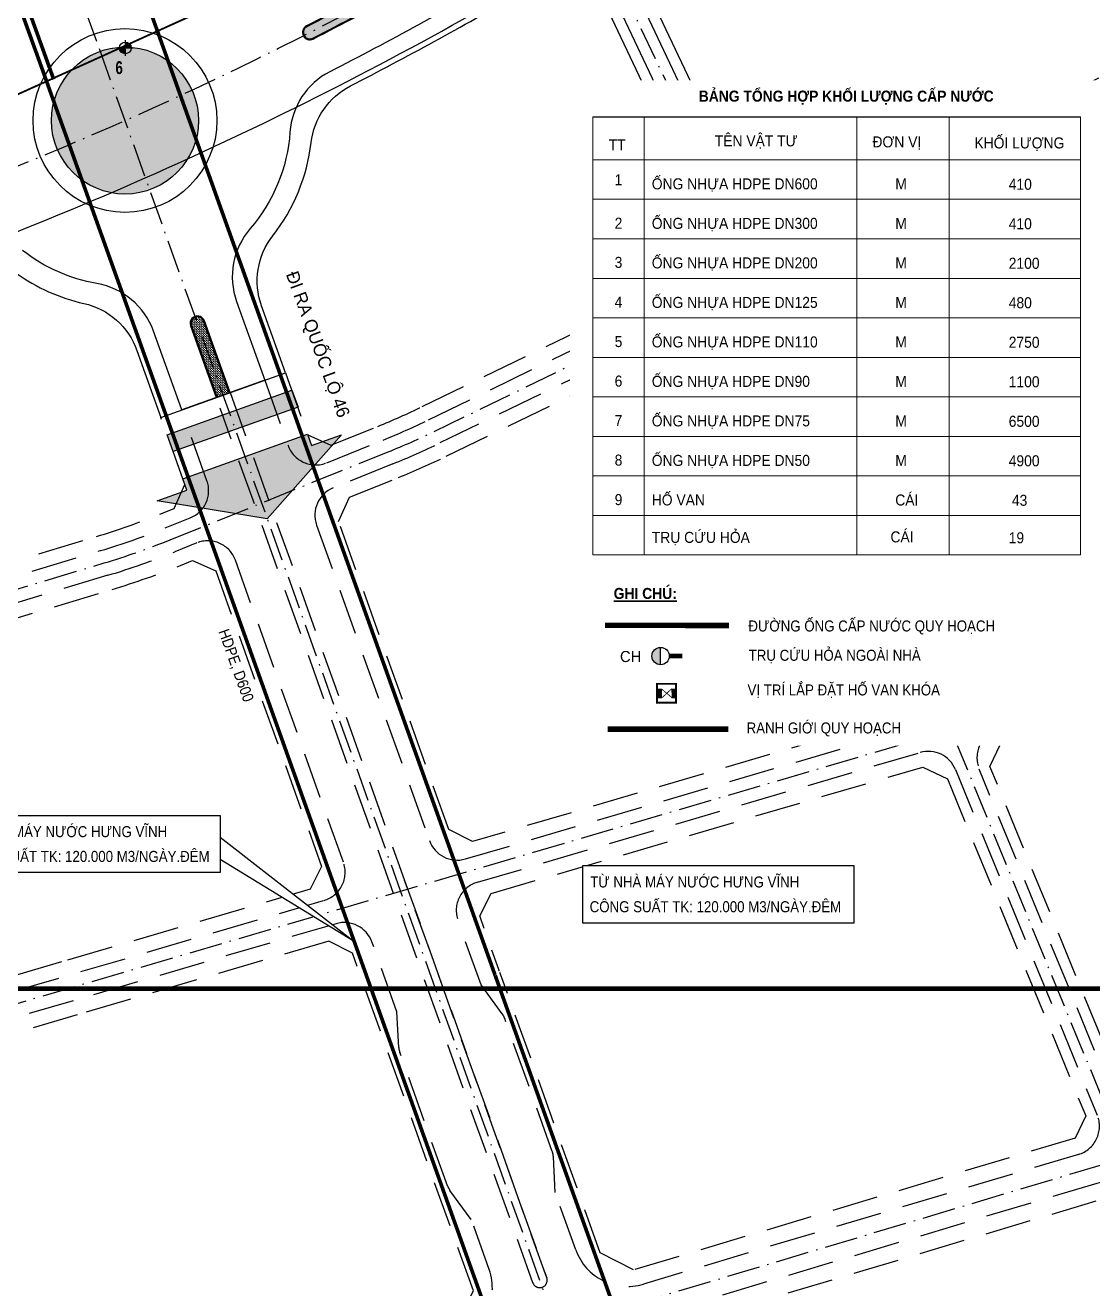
# Model space of a CAD drawing. Header units: metres. Extents: x 566631 to 574417, y 2062953 to 2068466.
# Drawn here: x 568712.3 to 569002.7, y 2065749.5 to 2066093.2 of the extents above; entities that cross this region are included whole.
import ezdxf

# ---------------------------------------------------------------- set-up
doc = ezdxf.new("R2010")
doc.units = ezdxf.units.M
for name, pattern in [('ACAD_ISO10W100', [18.5, 12, -3, 0.5, -3]), ('DASHED2', [9.525, 6.35, -3.175]), ('HIDDEN', [0.375, 0.25, -0.125])]:
    doc.linetypes.add(name, pattern=pattern)
for name, color, linetype in [('BoThamCo', 94, 'CONTINUOUS'), ('cap nuoc', 5, 'CONTINUOUS'), ('ghi_chu', 7, 'CONTINUOUS'), ('hacth sdd', 8, 'CONTINUOUS'), ('hatchViaHe+LogDg', 129, 'CONTINUOUS'), ('Khung ban ve', 7, 'CONTINUOUS'), ('LogDg', 7, 'CONTINUOUS'), ('LogDg phu', 7, 'CONTINUOUS'), ('QH', 7, 'CONTINUOUS'), ('RANHGIOI', 2, 'HIDDEN'), ('TimDg', 222, 'CONTINUOUS'), ('ViaHeS', 32, 'CONTINUOUS'), ('ViaHeSphu', 32, 'CONTINUOUS')]:
    doc.layers.add(name, color=color, linetype=linetype)
doc.styles.add('ARIALB', font='VHARIALB.ttf', dxfattribs={"width": 0.75})
doc.styles.add('avantH', font='VHAVAN.ttf', dxfattribs={"height": 10})
doc.styles.add('CHUIN', font='VHARIALB.ttf')
doc.styles.add('DIADANH1', font='VHAVAN.ttf', dxfattribs={"height": 2})
doc.styles.add('Dung', font='VHARIAL.ttf')
doc.styles.add('phu', font='VHAVAN.ttf')
doc.styles.add('text', font='VHARIALN.ttf')
doc.linetypes.add('CN', pattern='A,22.92635,-1.427933,["cn",text,S=7,R=0,X=0,Y=-3.227539],-12.720089,24.170558', length=61.24493)
pattern_1 = [(0, (568124.4922, 2065856.43456), (0.3175, 0.3175), [0.15875, -0.47625]), (90, (568124.5716, 2065856.3552), (-0.3175, 0.3175), [0.15875, -0.47625])]

# ---------------------------------------------------------------- blocks, each defined once
blk = doc.blocks.new('moc')
at = {"layer": 'QH', "linetype": 'Continuous'}
h = blk.add_hatch(color=7, dxfattribs=at)
h.paths.add_polyline_path([(0, 0), (0.53, 0, 0.414214), (0, 0.53)])
h.paths.add_polyline_path([(-0.53, 0, 0.414214), (0, -0.53), (0, 0)])
for p, q in [((0, 0.71), (0, -0.71)), ((-0.71, 0), (0.71, 0))]:
    blk.add_line(p, q, dxfattribs=at)
blk.add_circle((0, 0), 0.529, dxfattribs=at)
blk = doc.blocks.new('HVD')
at = {"layer": 'cap nuoc', "color": 2, "lineweight": 0, "const_width": 1.98}
for points in [[(0.05, 1.12), (0.03, 1.8)], [(0.03, -1.9), (0.03, -1.05)]]:
    blk.add_lwpolyline(points, dxfattribs=at)
at = {"layer": 'cap nuoc', "color": 2, "lineweight": 0, "const_width": 0.397}
blk.add_lwpolyline([(1.97, -2.05), (1.98, 1.92), (-1.99, 1.93), (-2, -2.04)], close=True, dxfattribs=at)
at = {"layer": 'cap nuoc', "color": 2, "linetype": 'Continuous', "lineweight": 0, "const_width": 0.171}
for points in [[(-0.99, 1.07), (0.99, -1.07)], [(0.94, 1.11), (-0.94, -1.11)], [(1.02, 1.11), (-0.91, 1.07)], [(0.99, -1.07), (-0.94, -1.11)]]:
    blk.add_lwpolyline(points, dxfattribs=at)

msp = doc.modelspace()

# ---------------------------------------------------------------- hatches: boundary and pattern name
at = {"layer": 'hacth sdd'}
h = msp.add_hatch(dxfattribs=at)
h.set_pattern_fill('CROSS', color=64, scale=0.05, style=0)
h.set_pattern_definition(pattern_1)
edge = h.paths.add_edge_path()
edge.add_arc((568970.73, 2066194.73), 1.75, 300.1574, 480.1574)
edge.add_line((568969.85, 2066196.24), (568836.07, 2066118.51))
edge.add_arc((568334.57, 2066981.65), 998.25, 297.07456, 300.15744, ccw=False)
edge.add_arc((568789.72, 2066091.23), 1.75, 117.0746, 297.0736)
edge.add_arc((568334.57, 2066981.65), 1001.75, 297.07455, 300.15744)
edge.add_line((568837.83, 2066115.49), (568971.61, 2066193.21))
h = msp.add_hatch(dxfattribs=at)
h.set_pattern_fill('CROSS', color=64, scale=0.05, style=0)
h.set_pattern_definition(pattern_1)
edge = h.paths.add_edge_path()
edge.add_arc((568739.44, 2066067.27), 20, 0, 360)
h = msp.add_hatch(dxfattribs=at)
h.set_pattern_fill('CROSS', color=64, scale=0.05, style=0)
h.set_pattern_definition([(0, (568757.52588, 2065991.9924), (0.3175, 0.3175), [0.15875, -0.47625]), (90, (568757.60526, 2065991.91304), (-0.3175, 0.3175), [0.15875, -0.47625])])
edge = h.paths.add_edge_path()
edge.add_line((568764.51, 2065991.99), (568767.81, 2065993.17))
edge.add_line((568767.81, 2065993.17), (568760.82, 2066012.71))
edge.add_arc((568759.17, 2066012.12), 1.75, 19.6832, 199.6832)
edge.add_line((568757.53, 2066011.53), (568764.51, 2065991.99))
at = {"layer": 'hatchViaHe+LogDg'}
for points in [[(568881.2, 2066061.21), (568902.56, 2066072.16), (568904.1, 2066069.27), (568882.7, 2066058.29)], [(568907.45, 2066062.67), (568912.55, 2066065.29), (568901.21, 2066048.44), (568880.96, 2066049.09), (568886.05, 2066051.7), (568885.06, 2066053.64), (568906.46, 2066064.61)], [(568750.9, 2065981.81), (568784.8, 2065993.94), (568786.52, 2065989.34), (568752.55, 2065977.19)], [(568790.22, 2065978.88), (568798.31, 2065981.77), (568778.16, 2065958.92), (568748.17, 2065963.83), (568756.25, 2065966.73), (568755.15, 2065969.81), (568789.12, 2065981.96)]]:
    msp.add_hatch(color=158, dxfattribs=at).paths.add_polyline_path(points)
at = {"layer": 'LogDg'}
h = msp.add_hatch(dxfattribs=at)
h.set_pattern_fill('ANGLE', color=256, style=0)
h.set_pattern_definition([(0, (568007.678, 2065792.737), (0, 6.985), [5.08, -1.905]), (90, (568007.678, 2065792.737), (-6.985, 4e-16), [5.08, -1.905])])
edge = h.paths.add_edge_path()
edge.add_arc((568759.17, 2066012.12), 2, 19.6834, 199.6826)
edge.add_arc((568759.17, 2066012.12), 2, 19.6832, 199.6828, ccw=False)

# ---------------------------------------------------------------- linework, layer by layer
at = {"layer": 'BoThamCo'}
for points in [[(568971.61, 2066193.21, 1), (568969.85, 2066196.24), (568836.07, 2066118.51, -0.013452), (568788.92, 2066092.79, 0.999991), (568790.52, 2066089.67, 0.013452), (568837.83, 2066115.49)], [(568764.51, 2065991.99), (568767.81, 2065993.17), (568760.82, 2066012.71, 1), (568757.53, 2066011.53)]]:
    msp.add_lwpolyline(points, format="xyb", close=True, dxfattribs=at)
msp.add_circle((568739.44, 2066067.27), 20, dxfattribs=at)
at = {"layer": 'cap nuoc', "color": 7, "linetype": 'CN', "ltscale": 0.15}
msp.add_lwpolyline([(568760.1, 2066058.5, 1, 1, 0), (568747.28, 2066094.34, 1, 1, 0), (568622.21, 2066440.14, 0, 0, 0)], format="xyseb", dxfattribs=at)
at = {"layer": 'cap nuoc', "color": 7, "linetype": 'CN', "ltscale": 0.15, "const_width": 1}
msp.add_lwpolyline([(568729.84, 2066045.14), (568716.23, 2066083.17), (568590.99, 2066429.44)], dxfattribs=at)
at = {"layer": 'cap nuoc', "color": 5, "linetype": 'Continuous', "ltscale": 0.5, "const_width": 1}
msp.add_lwpolyline([(568720.04, 2066078.46), (568718.11, 2066083.85), (568592.87, 2066430.12)], dxfattribs=at)
at = {"layer": 'cap nuoc', "color": 8, "linetype": 'CN', "ltscale": 0.15, "const_width": 1}
msp.add_lwpolyline([(569107.72, 2064876.71), (569114.56, 2065003.37, 0.115108), (569092.03, 2065130.63), (568760.61, 2066057.09), (568760.1, 2066058.5)], format="xyb", dxfattribs=at)
at = {"layer": 'cap nuoc', "color": 8, "linetype": 'CN', "ltscale": 0.15}
msp.add_lwpolyline([(569074.77, 2064878.49, 1, 1, 0), (569081.61, 2065005.15, 1, 1, 0.11609), (569061.3, 2065118.54, 1, 1, 0), (568730.34, 2066043.73, 1, 1, 0), (568729.84, 2066045.14, 1, 1, 0)], format="xyseb", dxfattribs=at)
at = {"layer": 'Khung ban ve', "const_width": 1.2}
msp.add_lwpolyline([(567973.93, 2066641.11), (569223.93, 2066641.11), (569223.93, 2065831.11), (567973.93, 2065831.11)], close=True, dxfattribs=at)
at = {"layer": 'LogDg'}
for points in [[(568971.73, 2066193, 1), (568969.72, 2066196.46), (568835.94, 2066118.73, -0.013452), (568788.81, 2066093.01, 0.999992), (568790.63, 2066089.45, 0.013452), (568837.95, 2066115.27)], [(568764.28, 2065991.91), (568768.05, 2065993.26), (568761.06, 2066012.79, 1.000002), (568757.29, 2066011.45)]]:
    msp.add_lwpolyline(points, format="xyb", close=True, dxfattribs=at)
for points in [[(569015.58, 2066141.93), (568994.21, 2066184.66, 0.432664), (568983.03, 2066188), (568875.55, 2066125.55, 0.389772), (568872.34, 2066115.21), (568891.58, 2066074.57), (568886.16, 2066072), (568867.71, 2066110.96, 0.439085), (568856.46, 2066114.46), (568842.98, 2066106.62, -0.013452), (568795.18, 2066080.55, 0.262926), (568784.33, 2066064.13, -0.162068), (568773.5, 2066037.86, 0.270323), (568769.8, 2066018.04), (568777.46, 2065996.62), (568754.86, 2065988.54), (568747.2, 2066009.96, 0.270325), (568731.78, 2066022.93)], [(568731.78, 2066022.93, -0.124666), (568711.59, 2066031.93, 0.262937)]]:
    msp.add_lwpolyline(points, format="xyb", dxfattribs=at)
at = {"layer": 'LogDg', "ltscale": 0.75}
for points in [[(568881.2, 2066061.21), (568902.56, 2066072.16), (568904.1, 2066069.27), (568882.7, 2066058.29)], [(568907.45, 2066062.67), (568912.55, 2066065.29), (568901.21, 2066048.44), (568880.96, 2066049.09), (568886.05, 2066051.7), (568885.06, 2066053.64), (568906.46, 2066064.61)], [(568750.9, 2065981.81), (568784.8, 2065993.94), (568786.52, 2065989.34), (568752.55, 2065977.19)], [(568790.22, 2065978.88), (568798.31, 2065981.77), (568778.16, 2065958.92), (568748.17, 2065963.83), (568756.25, 2065966.73), (568755.15, 2065969.81), (568789.12, 2065981.96)]]:
    msp.add_lwpolyline(points, close=True, dxfattribs=at)
at = {"layer": 'LogDg'}
msp.add_circle((568739.44, 2066067.27), 25, dxfattribs=at)
at = {"layer": 'LogDg phu', "linetype": 'HIDDEN', "ltscale": 50}
for points in [[(568961.5, 2066053.56), (569033.29, 2066088.42, 0.417637), (569036.95, 2066099.2), (569015.58, 2066141.93)], [(568965.1, 2066047.53), (569036.98, 2066082.43, -0.399454), (569047.48, 2066079.09), (569079.38, 2066021.08, -0.015745), (569087.83, 2066004.5), (569102.09, 2065974.2, -0.008029), (569105.99, 2065965.55), (569106.97, 2065963.27, -0.395531), (569102.8, 2065951.69), (569091.72, 2065946.03, -0.046747), (569057.65, 2065932.48), (569005.95, 2065917.34), (568972.71, 2065907.6, -0.383951), (568963.06, 2065912.24), (568928.06, 2065997.52), (568919.12, 2066016.39, -0.411314), (568922.86, 2066027.01), (568965.1, 2066047.53)], [(568891.58, 2066074.57), (568909.28, 2066037.18, 0.417119), (568920.01, 2066033.41), (568961.5, 2066053.56)], [(568777.46, 2065996.62), (568783.81, 2065978.89, 0.425903), (568794.33, 2065974.16), (568809.71, 2065980.36, 0.017204), (568822.06, 2065985.85), (568900.22, 2066023.8, 0.411314), (568903.95, 2066034.42), (568886.16, 2066072)], [(568768.05, 2065993.26), (568815.51, 2065860.57), (568854.19, 2065752.45, -1.014621), (568850.4, 2065751.15, 1.014621), (568854.19, 2065752.45), (568815.51, 2065860.57)], [(568550.92, 2065938.98), (568560.61, 2065906.88, 0.41385), (568570.57, 2065901.53), (568732.8, 2065950.27, 0.022858), (568750.39, 2065956.44), (568757.2, 2065959.19, 0.40262), (568761.74, 2065969.3), (568755.64, 2065986.37)], [(568591.6, 2065804.21, 0.411844), (568601.51, 2065798.84), (568793.6, 2065855.12, 0.431462), (568798.88, 2065865.49), (568769.5, 2065947.63, 0.425903), (568758.97, 2065952.36), (568753.01, 2065949.95, -0.022858), (568734.81, 2065943.56), (568572.61, 2065894.83, 0.414577), (568567.26, 2065884.86), (568591.6, 2065804.21)], [(569094.9, 2065939.79), (569105.5, 2065945.21, -0.433147), (569116.48, 2065941.25), (569158.89, 2065843.06, -0.449168), (569153.83, 2065832.22), (569044.24, 2065799.54), (569020.06, 2065792.33, -0.385327), (569010.37, 2065796.96), (568971.84, 2065890.84, -0.445138), (568976.99, 2065901.56), (569008.4, 2065910.76), (569059.62, 2065925.77, 0.046747), (569094.9, 2065939.79)], [(568856.52, 2065775.61), (568855.99, 2065785.38, 0.07245), (568855.71, 2065786.79), (568842.75, 2065823.01, 0.072993), (568842.07, 2065824.29), (568836.31, 2065832.1), (568830.03, 2065849.68, -0.431462), (568835.31, 2065860.05), (568955.76, 2065895.34, -0.383951), (568965.41, 2065890.7), (569003.98, 2065796.71, -0.443702), (568998.87, 2065786.01), (568880.5, 2065750.71, -0.398562), (568862.09, 2065760.04), (568856.52, 2065775.61)], [(568875.25, 2065723.26), (568922.89, 2065590.07, 0.415478), (568933.15, 2065585.25), (569062.51, 2065632.15, 0.426443), (569067.18, 2065642.71), (569013.52, 2065773.47, 0.385327), (569003.83, 2065778.1), (568885.09, 2065742.69, 0.430041), (568875.25, 2065723.26)]]:
    msp.add_lwpolyline(points, format="xyb", dxfattribs=at)
for points in [[(568812.32, 2065973.87), (568796.1, 2065967.33, 0.40262), (568791.56, 2065957.21), (568822.27, 2065871.37, 0.397173), (568832.05, 2065866.39), (568951.48, 2065901.38, 0.445138), (568956.63, 2065912.09), (568922.57, 2065995.1), (568913.79, 2066013.63, 0.417119), (568903.07, 2066017.4), (568825.12, 2065979.55, -0.017204)], [(568814.22, 2065813.71, -0.072993), (568813.93, 2065815.14), (568813.43, 2065824.83), (568806.64, 2065843.8, 0.397173), (568796.86, 2065848.78), (568725.32, 2065827.82), (568603.65, 2065792.18, 0.416587), (568598.24, 2065782.19), (568610.03, 2065743.13), (568627.96, 2065683.72, 0.413247), (568637.9, 2065678.37), (568689.05, 2065693.62), (568828.68, 2065735.26, 0.430041), (568838.52, 2065754.69), (568833.64, 2065768.33), (568827.85, 2065776.23, -0.07245), (568827.17, 2065777.5)]]:
    msp.add_lwpolyline(points, format="xyb", close=True, dxfattribs=at)
msp.add_lwpolyline([(568850.42, 2065751.1), (568765.31, 2065989.02)], dxfattribs=at)
at = {"layer": 'RANHGIOI', "color": 1, "ltscale": 9, "const_width": 0.5}
msp.add_lwpolyline([(568149.91, 2066112.2, -0.11987), (568174.78, 2066045.3), (568189.56, 2065919.75), (568193.01, 2065898.42), (568198.21, 2065900.06), (568647, 2066050.67, 0.050684), (568827.91, 2066132.56), (568998.8, 2066231.85), (569157.48, 2066320.4, 0.006594)], format="xyb", dxfattribs=at)
at = {"layer": 'TimDg', "linetype": 'ACAD_ISO10W100', "ltscale": 0.75}
for points in [[(569091.24, 2064877.6), (569098.08, 2065004.26, 0.115576), (569076.66, 2065124.59), (568731.76, 2066088.76), (568594.34, 2066468.69), (568350.74, 2067214.65), (568115.14, 2067803)], [(569579.46, 2066552.49), (569316.69, 2066388.63, -0.012156), (569316.48, 2066388.51), (569007.71, 2066216.21), (568836.95, 2066117, -0.050684), (568652.73, 2066033.61), (568203.78, 2065882.94), (567811.81, 2065759.32)], [(568558.18, 2065894.15), (568733.8, 2065946.92, 0.022858), (568751.7, 2065953.2), (568811.02, 2065977.12, 0.017204), (568823.59, 2065982.7), (569064.38, 2066099.63, 0.01782), (569076.97, 2066106.31), (569234.22, 2066197.05)], [(569278.83, 2065059.66), (569264.53, 2065093.53, -0.021018), (569255.7, 2065117.14), (569137.3, 2065479.75), (568925.31, 2065996.31), (568861.44, 2066131.23)], [(568224.63, 2065550.43), (568690.68, 2065689.41), (569163.46, 2065830.39, 0.047791), (569189.97, 2065841.15), (569267.15, 2065881.41, 0.046673), (569282.8, 2065891.53), (569302.76, 2065907.26, -0.084944), (569332.4, 2065923.37), (569436.46, 2065958.83), (569480.1, 2065972.2, 0.05582), (569520.95, 2065989.9), (569558.97, 2066011.68), (569577.99, 2066023.76, 0.043511), (569593.45, 2066035.58), (569606.64, 2066047.63, -0.03515), (569617.36, 2066055.69), (569692.66, 2066104.14)], [(569408.66, 2066103.84), (569093.31, 2065942.91, -0.046747), (569058.63, 2065929.12), (568564.18, 2065784.26), (568255.9, 2065693.94)]]:
    msp.add_lwpolyline(points, format="xyb", dxfattribs=at)
at = {"layer": 'ViaHeS', "elevation": 0}
msp.add_lwpolyline([(568866.1, 2066107.36), (568883.45, 2066070.72), (568894.29, 2066075.86), (568876.51, 2066113.41)], dxfattribs=at)
msp.add_lwpolyline([(568709.86, 2066025.73, 0.09975), (568728.25, 2066017.52, -0.256949), (568742.7, 2066004.74), (568749.21, 2065986.52), (568783.11, 2065998.64), (568776.59, 2066016.87, -0.256949), (568779.65, 2066035.9, 0.136918), (568790.09, 2066061.26, -0.249193), (568800.79, 2066076.68, 0.012659), (568845.99, 2066101.43)], format="xyb", dxfattribs=at)
at = {"layer": 'ViaHeS'}
msp.add_circle((568739.44, 2066067.27), 20, dxfattribs=at)
at = {"layer": 'ViaHeSphu', "linetype": 'HIDDEN', "ltscale": 50}
for points in [[(568959.44, 2066057.01), (569030.23, 2066091.39), (569032.5, 2066098.04), (569011.55, 2066139.92)], [(568894.29, 2066075.86), (568911.59, 2066039.33), (568918.22, 2066036.99), (568959.44, 2066057.01)], [(568687.76, 2065697.93), (568829.87, 2065740.31), (568834.22, 2065748.9), (568801.36, 2065840.73), (568794.88, 2065844.03), (568726.47, 2065823.99), (568607.63, 2065789.17), (568604.27, 2065782.98), (568615.96, 2065744.24), (568633.27, 2065686.9), (568639.5, 2065683.54), (568685.82, 2065697.35), (568758.08, 2065718.9)]]:
    msp.add_lwpolyline(points, dxfattribs=at)
for points in [[(569089.9, 2065949.59, -0.046747), (569056.52, 2065936.32), (569004.87, 2065921.19), (568971.96, 2065911.55), (568965.26, 2065914.77), (568930.8, 2065998.74), (568922.28, 2066016.73), (568924.64, 2066023.43), (568967.15, 2066044.08), (569039, 2066078.97), (569043.14, 2066077.65), (569075.44, 2066018.91, -0.015745), (569083.76, 2066002.59), (569098.02, 2065972.28, -0.008029), (569101.86, 2065963.76), (569102.73, 2065961.74), (569100.26, 2065954.88), (569089.9, 2065949.59)], [(568783.11, 2065998.64), (568789.15, 2065981.77), (568795.47, 2065978.93), (568808.21, 2065984.07, 0.017204), (568820.32, 2065989.44), (568898.43, 2066027.38), (568900.79, 2066034.08), (568883.45, 2066070.72)], [(568813.82, 2065970.16, 0.017204), (568826.87, 2065975.95), (568904.85, 2066013.82), (568911.49, 2066011.49), (568919.82, 2065993.89), (568953.69, 2065911.37), (568950.79, 2065905.34), (568834.03, 2065871.13), (568827.54, 2065874.44), (568797.57, 2065958.22), (568800.52, 2065964.8), (568813.82, 2065970.16)], [(568556.67, 2065940.71), (568566.07, 2065909.57), (568572.3, 2065906.22), (568731.65, 2065954.1, 0.022858), (568748.89, 2065960.15), (568752.78, 2065961.72), (568755.73, 2065968.3), (568749.21, 2065986.52)], [(568764.16, 2065944.75), (568792.94, 2065864.3), (568789.82, 2065858.18), (568722.15, 2065838.36), (568603.29, 2065803.53), (568597.05, 2065806.91), (568573.29, 2065885.64), (568576.63, 2065891.86), (568735.96, 2065939.73, 0.022858), (568754.5, 2065946.24), (568757.84, 2065947.58), (568764.16, 2065944.75)], [(569096.72, 2065936.23), (569106.22, 2065941.08), (569112.66, 2065938.76), (569154.34, 2065842.25), (569151.53, 2065836.23), (569043.04, 2065803.88), (569019.08, 2065796.73), (569012.39, 2065799.93), (568974.79, 2065891.56), (568977.69, 2065897.59), (569009.4, 2065906.89), (569060.74, 2065921.93, 0.046747), (569096.72, 2065936.23)]]:
    msp.add_lwpolyline(points, format="xyb", dxfattribs=at)
for points in [[(569000.83, 2065796.48), (568997.94, 2065790.43), (568877.83, 2065754.61), (568868.77, 2065759.2), (568835.97, 2065850.87), (568839.09, 2065856.99), (568956.51, 2065891.39), (568963.21, 2065888.17)], [(569011.5, 2065770.5), (569064.49, 2065641.37), (569061.69, 2065635.04), (568934.93, 2065589.08), (568928.55, 2065592.08), (568879.55, 2065729.05), (568883.9, 2065737.64), (569004.81, 2065773.69)]]:
    msp.add_lwpolyline(points, close=True, dxfattribs=at)

# ---------------------------------------------------------------- block references
at = {"layer": 'QH', "xscale": 3, "yscale": 3, "zscale": 3}
msp.add_blockref('moc', (568739.53, 2066087.03), dxfattribs=at)

# ---------------------------------------------------------------- texts
at = {"layer": 'cap nuoc', "color": 0, "style": 'phu', "width": 0.9}
msp.add_text('hdpe, d600', height=3, rotation=289.6833, dxfattribs=at).set_placement((568764.83, 2065928.28))
at = {"layer": 'ghi_chu', "style": 'avantH'}
msp.add_text('®i ra quèc lé 46', height=3.5, rotation=290, dxfattribs=at).set_placement((568783.16, 2066025.49, 0))
at = {"layer": 'QH', "style": 'ARIALB', "width": 0.75}
msp.add_text('6', height=3.5, dxfattribs=at).set_placement((568736.83, 2066079.91, -2.25))

# ---------------------------------------------------------------- next in the draw order: wipeouts: each hides what was drawn before it
at = {"color": 3}
for points in [[(568860.52, 2065897.23), (568860.52, 2066078.19), (569007.14, 2066078.19), (569007.14, 2065897.23)], [(568691.36, 2065862.73), (568691.36, 2065878.17), (568765.34, 2065878.17), (568765.34, 2065872.3), (568801.81, 2065843.93), (568765.34, 2065866.23), (568765.34, 2065862.73)], [(568937.86, 2065849.04), (568937.86, 2065864.48), (568863.88, 2065864.48), (568863.88, 2065858.61), (568839.94, 2065834.5), (568863.88, 2065852.54), (568863.88, 2065849.04)]]:
    msp.add_wipeout(points, dxfattribs=at).dxf.layer = 'cap nuoc'

# ---------------------------------------------------------------- next in the draw order: hatches: boundary and pattern name
at = {"layer": 'cap nuoc'}
msp.add_hatch(color=1, dxfattribs=at).paths.add_polyline_path([(568885.17, 2065923.95, 0.414214), (568882.8, 2065921.59, 0.414214), (568885.17, 2065919.22)])

# ---------------------------------------------------------------- next in the draw order: linework, layer by layer
at = {"layer": 'cap nuoc', "color": 7, "linetype": 'Continuous', "lineweight": 18}
for p, q in [((568866.73, 2066068.29), (568866.73, 2065949.11)), ((568999.46, 2065949.11), (568999.46, 2066068.29)), ((568866.73, 2066056.59), (568999.46, 2066056.58)), ((568866.73, 2066045.84), (568999.46, 2066045.84)), ((568866.73, 2066035.09), (568999.46, 2066035.09)), ((568866.73, 2066024.34), (568999.46, 2066024.34)), ((568866.73, 2066013.59), (568999.46, 2066013.59)), ((568866.73, 2066002.85), (568999.46, 2066002.84)), ((568866.73, 2065992.1), (568999.46, 2065992.1)), ((568866.73, 2065981.35), (568999.46, 2065981.35)), ((568866.73, 2065970.6), (568999.46, 2065970.6)), ((568866.73, 2065959.85), (568999.46, 2065959.85)), ((568866.73, 2065949.11), (568999.46, 2065949.11))]:
    msp.add_line(p, q, dxfattribs=at)
at = {"layer": 'cap nuoc', "color": 7}
msp.add_line((568866.73, 2066068.29), (568999.46, 2066068.29), dxfattribs=at)
at = {"layer": 'cap nuoc', "color": 7, "lineweight": 18}
for p, q in [((568880.74, 2065949.11), (568880.74, 2066068.29)), ((568938.59, 2065949.11), (568938.6, 2066068.29)), ((568963.7, 2065949.11), (568963.7, 2066068.29))]:
    msp.add_line(p, q, dxfattribs=at)
at = {"layer": 'cap nuoc', "color": 1}
msp.add_line((568885.17, 2065919.22), (568885.17, 2065923.95), dxfattribs=at)
at = {"layer": 'cap nuoc', "color": 7, "linetype": 'CN', "ltscale": 0.15}
msp.add_lwpolyline([(568206.27, 2065866.43), (568208.89, 2065867.25), (568657.98, 2066017.97, 0.050684), (568845.24, 2066102.73), (569015.87, 2066201.87), (569173.96, 2066290.08)], format="xyb", dxfattribs=at)
at = {"layer": 'cap nuoc', "color": 5, "linetype": 'CN', "ltscale": 0.2, "const_width": 1.5}
msp.add_lwpolyline([(568870.02, 2065929.93), (568903.75, 2065929.92)], dxfattribs=at)
at = {"layer": 'cap nuoc', "color": 7, "linetype": 'Continuous', "const_width": 1.32}
msp.add_lwpolyline([(568891.04, 2065921.59), (568887.53, 2065921.59)], dxfattribs=at)
at = {"layer": 'cap nuoc', "color": 1, "linetype": 'DASHED2', "ltscale": 0.5, "const_width": 1.5}
msp.add_lwpolyline([(568870.75, 2065901.7), (568903.6, 2065901.7)], dxfattribs=at)
at = {"layer": 'cap nuoc', "color": 3}
for points in [[(568691.36, 2065878.17), (568765.34, 2065878.17), (568765.34, 2065862.73), (568691.36, 2065862.73)], [(568937.86, 2065864.48), (568863.88, 2065864.48), (568863.88, 2065849.04), (568937.86, 2065849.04)]]:
    msp.add_lwpolyline(points, close=True, dxfattribs=at)
msp.add_lwpolyline([(568765.34, 2065872.3), (568801.81, 2065843.93), (568765.34, 2065866.23)], dxfattribs=at)
at = {"layer": 'cap nuoc', "color": 1, "linetype": 'Continuous'}
msp.add_circle((568885.17, 2065921.59), 2.36, dxfattribs=at)

# ---------------------------------------------------------------- next in the draw order: block references
at = {"layer": 'cap nuoc', "lineweight": 0, "xscale": 1.29701398688964, "yscale": 1.29701398476027, "zscale": 1.29701398708224, "rotation": 270.0948437554991}
msp.add_blockref('HVD', (568886.84, 2065911.45), dxfattribs=at)

# ---------------------------------------------------------------- next in the draw order: texts
at = {"layer": 'cap nuoc', "color": 7, "lineweight": 35, "width": 0.9}
for s, style, p in [('B¶ng tæng hîp khèi l\xadîng cÊp n\xadíc', 'CHUIN', (568895.55, 2066072.41)), ('Tªn vËt t\xad', 'Dung', (568899.91, 2066060.24)), ('TT', 'Dung', (568871.05, 2066059.13)), ('®¬n vÞ', 'Dung', (568942.81, 2066059.97)), ('khèi l\xadîng', 'Dung', (568970.56, 2066059.68)), ('1', 'Dung', (568872.67, 2066049.67)), ('èng nhùa hdpe dn600', 'Dung', (568882.77, 2066048.55)), ('m', 'Dung', (568949.03, 2066048.52)), ('410', 'Dung', (568979.89, 2066048.44)), ('2', 'Dung', (568872.67, 2066037.84)), ('èng nhùa hdpe dn300', 'Dung', (568882.77, 2066037.8)), ('m', 'Dung', (568949.03, 2066037.77)), ('410', 'Dung', (568979.89, 2066037.69)), ('3', 'Dung', (568872.67, 2066027.19)), ('èng nhùa hdpe dn200', 'Dung', (568882.77, 2066027.05)), ('m', 'Dung', (568949.03, 2066027.03)), ('2100', 'Dung', (568979.89, 2066026.94)), ('4 ', 'Dung', (568872.67, 2066016.39)), ('èng nhùa hdpe dn125', 'Dung', (568882.77, 2066016.3)), ('m', 'Dung', (568949.03, 2066016.28)), ('480', 'Dung', (568979.89, 2066016.2)), ('èng nhùa hdpe dn110', 'Dung', (568882.77, 2066005.55)), ('5', 'Dung', (568872.67, 2066005.64)), ('m', 'Dung', (568949.03, 2066005.53)), ('2750', 'Dung', (568979.89, 2066005.45)), ('èng nhùa hdpe dn90', 'Dung', (568882.77, 2065994.81)), ('6', 'Dung', (568872.67, 2065994.89)), ('m', 'Dung', (568949.03, 2065994.78)), ('1100', 'Dung', (568979.89, 2065994.7)), ('7', 'Dung', (568872.67, 2065984.15)), ('èng nhùa hdpe dn75', 'Dung', (568882.77, 2065984.06)), ('m', 'Dung', (568949.03, 2065984.03)), ('6500', 'Dung', (568979.89, 2065983.95)), ('650', 'Dung', (568979.89, 2065983.95)), ('8', 'Dung', (568872.67, 2065973.4)), ('èng nhùa hdpe dn50', 'Dung', (568882.77, 2065973.31)), ('m', 'Dung', (568949.02, 2065973.29)), ('4900', 'Dung', (568979.89, 2065973.2)), ('9', 'Dung', (568872.67, 2065962.65)), ('hè van', 'Dung', (568882.77, 2065962.57)), ('c¸i', 'Dung', (568949.02, 2065962.54)), ('43', 'Dung', (568980.75, 2065962.46)), ('trô cøu háa', 'Dung', (568882.77, 2065952.37)), ('C¸I', 'Dung', (568947.71, 2065952.51)), ('19', 'Dung', (568979.89, 2065952.26)), ('%%ughi chó:', 'CHUIN', (568872.41, 2065937.12))]:
    msp.add_text(s, height=3, rotation=359.9993, dxfattribs=dict(at, style=style)).set_placement(p)
at = {"layer": 'cap nuoc', "color": 0, "style": 'phu', "width": 0.9}
for s, p in [('®\xadêng èng cÊp n\xadíc quy ho¹ch', (568909.06, 2065928.27)), ('trô cøu háa ngoµi nhµ', (568909.14, 2065920.3)), ('vÞ trÝ l¾p ®Æt hè van khãa', (568908.82, 2065910.87)), ('ranh giíi QUY HO¹CH', (568908.57, 2065900.53)), ('tõ nhµ m¸y n\xadíc h\xadng vÜnh', (568694.05, 2065872.32)), ('c«ng suÊt tk: 120.000 m3/ngµy.®ªm', (568694.05, 2065865.58)), ('tõ nhµ m¸y n\xadíc h\xadng vÜnh', (568866.02, 2065858.63)), ('c«ng suÊt tk: 120.000 m3/ngµy.®ªm', (568865.87, 2065851.89))]:
    msp.add_text(s, height=3, dxfattribs=at).set_placement(p)
at = {"layer": 'cap nuoc', "color": 7, "linetype": 'Continuous', "lineweight": 35, "style": 'DIADANH1'}
msp.add_text('ch', height=3, rotation=359.9993, dxfattribs=at).set_placement((568874.12, 2065919.96))

doc.saveas('drawing.dxf')
